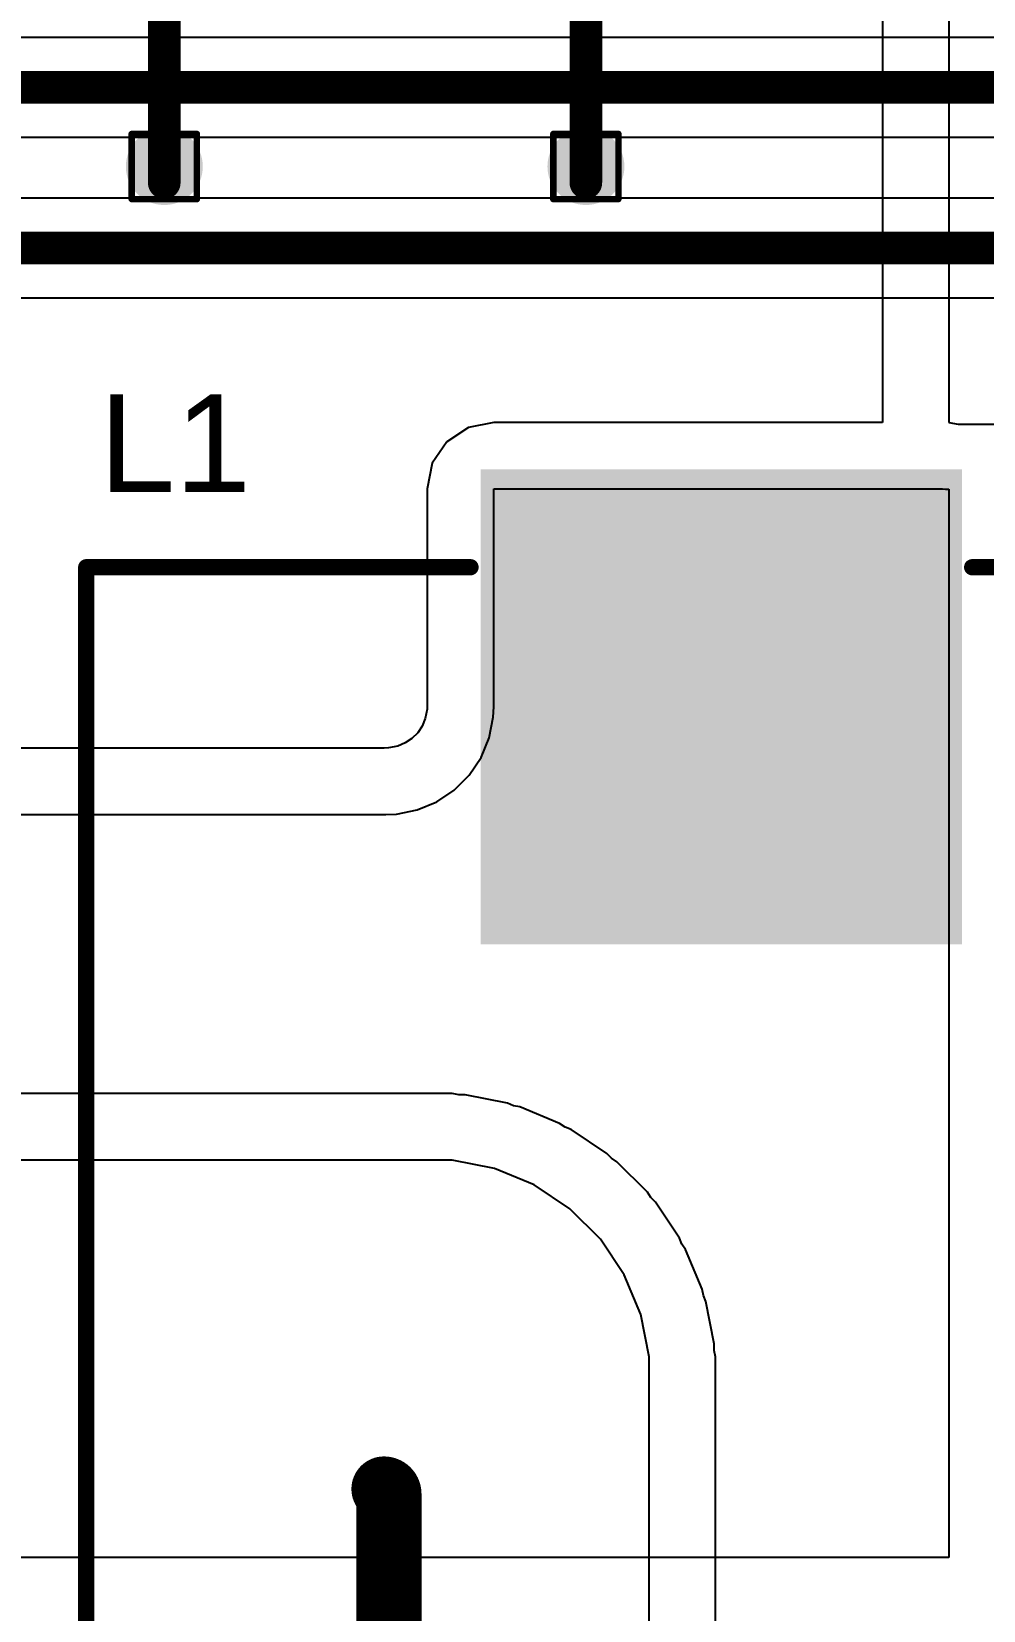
# Model space of a CAD drawing. Header units: inches. Extents: x -40 to 219, y 2 to 133.
# Drawn here: x 17.97 to 25.39, y 43.13 to 55.44 of the extents above; entities that cross this region are included whole.
import ezdxf

# ---------------------------------------------------------------- set-up
doc = ezdxf.new("R2010")
doc.units = ezdxf.units.IN
for name, color, linetype in [('Bottom Layer', 5, 'Continuous'), ('Drill Drawing', 1, 'Continuous'), ('Top Layer', 1, 'Continuous'), ('Top Overlay', 2, 'Continuous'), ('Top Paste', 8, 'Continuous'), ('Top Solder', 216, 'Continuous'), ('Via Holes', 16, 'Continuous')]:
    doc.layers.add(name, color=color, linetype=linetype)
doc.styles.add('Arial', font='', dxfattribs={"height": 0.2})
doc.styles.get('Arial').set_extended_font_data('Arial')

# ---------------------------------------------------------------- blocks, each defined once
blk = doc.blocks.new('MDA1040_470M_146')
at = {"layer": 'Top Layer'}
blk.add_hatch(color=1, dxfattribs=at).paths.add_polyline_path([(2.725, 1.775), (6.225, 1.775), (6.225, -1.775), (2.725, -1.775)])
at = {"layer": 'Top Paste'}
blk.add_hatch(color=8, dxfattribs=at).paths.add_polyline_path([(2.725, 1.775), (6.225, 1.775), (6.225, -1.775), (2.725, -1.775)])
at = {"layer": 'Top Solder'}
blk.add_hatch(color=216, dxfattribs=at).paths.add_polyline_path([(2.623, 1.877), (6.327, 1.877), (6.327, -1.877), (2.623, -1.877)])
at = {"layer": 'Top Overlay'}
for points in [[(-0.547, 4.953, 0.127, 0.127, 0), (-5.563, 4.953, 0.127, 0.127, 0)], [(-0.547, 4.953, 0.127, 0.127, 0), (5.563, 4.953, 0.127, 0.127, 0)], [(5.563, 4.953, 0.127, 0.127, 0), (5.563, 1.956, 0.127, 0.127, 0)], [(5.563, -1.956, 0.127, 0.127, 0), (5.563, -4.953, 0.127, 0.127, 0)]]:
    blk.add_lwpolyline(points, format="xyseb", dxfattribs=at)
for points in [[(-0.579, 4.953, 0.0635, 0.0635, 1), (-0.515, 4.953, 0.0635, 0.0635, 1)], [(-0.579, 4.953, 0.0635, 0.0635, 1), (-0.515, 4.953, 0.0635, 0.0635, 1)], [(5.531, 4.953, 0.0635, 0.0635, 1), (5.594, 4.953, 0.0635, 0.0635, 1)], [(5.531, 4.953, 0.0635, 0.0635, 1), (5.594, 4.953, 0.0635, 0.0635, 1)], [(5.531, 1.956, 0.0635, 0.0635, 1), (5.594, 1.956, 0.0635, 0.0635, 1)], [(5.531, -1.956, 0.0635, 0.0635, 1), (5.594, -1.956, 0.0635, 0.0635, 1)]]:
    blk.add_lwpolyline(points, format="xyseb", close=True, dxfattribs=at)

msp = doc.modelspace()

# ---------------------------------------------------------------- hatches: boundary and pattern name
at = {"layer": 'Bottom Layer'}
h = msp.add_hatch(color=5, dxfattribs=at)
edge = h.paths.add_edge_path()
edge.add_arc((19.001, 54.388), 0.3, 0, 360)
h = msp.add_hatch(color=5, dxfattribs=at)
edge = h.paths.add_edge_path()
edge.add_arc((22.289, 54.388), 0.3, 0, 360)
at = {"layer": 'Top Layer'}
h = msp.add_hatch(color=1, dxfattribs=at)
edge = h.paths.add_edge_path()
edge.add_arc((19.001, 54.388), 0.3, 0, 360)
h = msp.add_hatch(color=1, dxfattribs=at)
edge = h.paths.add_edge_path()
edge.add_arc((22.289, 54.388), 0.3, 0, 360)
at = {"layer": 'Via Holes'}
h = msp.add_hatch(color=7, dxfattribs=at)
edge = h.paths.add_edge_path()
edge.add_arc((19.001, 54.388), 0.15, 0, 360)
h = msp.add_hatch(color=7, dxfattribs=at)
edge = h.paths.add_edge_path()
edge.add_arc((22.289, 54.388), 0.15, 0, 360)

# ---------------------------------------------------------------- linework, layer by layer
at = {"layer": 'Bottom Layer'}
for p, q in [((39.795, 55.393), (10.285, 55.393)), ((10.285, 54.616), (39.795, 54.616)), ((33.682, 54.142), (10.272, 54.142)), ((10.272, 53.365), (33.682, 53.365)), ((21.08, 47.159), (14.485, 47.159)), ((21.247, 47.159), (21.08, 47.159)), ((21.297, 47.149), (21.247, 47.159)), ((21.348, 47.149), (21.297, 47.149)), ((21.677, 47.084), (21.348, 47.149)), ((21.724, 47.064), (21.677, 47.084)), ((21.774, 47.055), (21.724, 47.064)), ((22.084, 46.926), (21.774, 47.055)), ((22.126, 46.898), (22.084, 46.926)), ((22.174, 46.878), (22.126, 46.898)), ((22.452, 46.692), (22.174, 46.878)), ((22.488, 46.656), (22.452, 46.692)), ((21.08, 46.641), (14.485, 46.641)), ((21.247, 46.641), (21.08, 46.641)), ((21.576, 46.576), (21.247, 46.641)), ((21.886, 46.448), (21.576, 46.576)), ((22.531, 46.628), (22.488, 46.656)), ((22.768, 46.391), (22.531, 46.628)), ((22.164, 46.261), (21.886, 46.448)), ((22.796, 46.348), (22.768, 46.391)), ((22.832, 46.312), (22.796, 46.348)), ((23.018, 46.033), (22.832, 46.312)), ((22.402, 46.024), (22.164, 46.261)), ((22.588, 45.746), (22.402, 46.024)), ((23.038, 45.986), (23.018, 46.033)), ((23.066, 45.944), (23.038, 45.986)), ((23.195, 45.634), (23.066, 45.944)), ((22.716, 45.436), (22.588, 45.746)), ((23.205, 45.584), (23.195, 45.634)), ((23.224, 45.537), (23.205, 45.584)), ((22.781, 45.107), (22.716, 45.436)), ((23.289, 45.208), (23.224, 45.537)), ((23.289, 45.157), (23.289, 45.208)), ((22.781, 44.94), (22.781, 45.107)), ((23.299, 45.107), (23.289, 45.157)), ((23.299, 44.94), (23.299, 45.107)), ((22.781, 38.638), (22.781, 44.94)), ((23.299, 38.638), (23.299, 44.94))]:
    msp.add_line(p, q, dxfattribs=at)
for points in [[(9.89, 55.005, 0.254, 0.254, 0), (39.795, 55.005, 0.254, 0.254, 0)], [(9.877, 53.753, 0.254, 0.254, 0), (29.669, 53.753, 0.254, 0.254, 0)], [(20.714, 44.076, 0.508, 0.508, -0.414214), (20.753, 44.036, 0.508, 0.508, 0)], [(20.753, 34.418, 0.508, 0.508, 0), (20.753, 44.036, 0.508, 0.508, 0)]]:
    msp.add_lwpolyline(points, format="xyseb", dxfattribs=at)
for points in [[(20.587, 44.076, 0.254, 0.254, 1), (20.841, 44.076, 0.254, 0.254, 1)], [(20.626, 44.036, 0.254, 0.254, 1), (20.88, 44.036, 0.254, 0.254, 1)], [(20.626, 44.036, 0.254, 0.254, 1), (20.88, 44.036, 0.254, 0.254, 1)]]:
    msp.add_lwpolyline(points, format="xyseb", close=True, dxfattribs=at)
at = {"layer": 'Drill Drawing'}
for points in [[(18.747, 54.642, 0.0508, 0.0508, 0), (19.255, 54.642, 0.0508, 0.0508, 0)], [(18.747, 54.134, 0.0508, 0.0508, 0), (18.747, 54.642, 0.0508, 0.0508, 0)], [(19.255, 54.134, 0.0508, 0.0508, 0), (19.255, 54.642, 0.0508, 0.0508, 0)], [(22.035, 54.642, 0.0508, 0.0508, 0), (22.543, 54.642, 0.0508, 0.0508, 0)], [(22.035, 54.134, 0.0508, 0.0508, 0), (22.035, 54.642, 0.0508, 0.0508, 0)], [(22.543, 54.134, 0.0508, 0.0508, 0), (22.543, 54.642, 0.0508, 0.0508, 0)], [(18.747, 54.134, 0.0508, 0.0508, 0), (19.255, 54.134, 0.0508, 0.0508, 0)], [(22.035, 54.134, 0.0508, 0.0508, 0), (22.543, 54.134, 0.0508, 0.0508, 0)]]:
    msp.add_lwpolyline(points, format="xyseb", dxfattribs=at)
for points in [[(18.734, 54.642, 0.0254, 0.0254, 1), (18.759, 54.642, 0.0254, 0.0254, 1)], [(18.734, 54.642, 0.0254, 0.0254, 1), (18.759, 54.642, 0.0254, 0.0254, 1)], [(19.242, 54.642, 0.0254, 0.0254, 1), (19.267, 54.642, 0.0254, 0.0254, 1)], [(19.242, 54.642, 0.0254, 0.0254, 1), (19.267, 54.642, 0.0254, 0.0254, 1)], [(22.022, 54.642, 0.0254, 0.0254, 1), (22.047, 54.642, 0.0254, 0.0254, 1)], [(22.022, 54.642, 0.0254, 0.0254, 1), (22.047, 54.642, 0.0254, 0.0254, 1)], [(22.53, 54.642, 0.0254, 0.0254, 1), (22.555, 54.642, 0.0254, 0.0254, 1)], [(22.53, 54.642, 0.0254, 0.0254, 1), (22.555, 54.642, 0.0254, 0.0254, 1)], [(18.734, 54.134, 0.0254, 0.0254, 1), (18.759, 54.134, 0.0254, 0.0254, 1)], [(18.734, 54.134, 0.0254, 0.0254, 1), (18.759, 54.134, 0.0254, 0.0254, 1)], [(19.242, 54.134, 0.0254, 0.0254, 1), (19.267, 54.134, 0.0254, 0.0254, 1)], [(19.242, 54.134, 0.0254, 0.0254, 1), (19.267, 54.134, 0.0254, 0.0254, 1)], [(22.022, 54.134, 0.0254, 0.0254, 1), (22.047, 54.134, 0.0254, 0.0254, 1)], [(22.022, 54.134, 0.0254, 0.0254, 1), (22.047, 54.134, 0.0254, 0.0254, 1)], [(22.53, 54.134, 0.0254, 0.0254, 1), (22.555, 54.134, 0.0254, 0.0254, 1)], [(22.53, 54.134, 0.0254, 0.0254, 1), (22.555, 54.134, 0.0254, 0.0254, 1)]]:
    msp.add_lwpolyline(points, format="xyseb", close=True, dxfattribs=at)
at = {"layer": 'Top Layer'}
for p, q in [((24.602, 58.869), (24.602, 52.393)), ((25.12, 58.882), (25.12, 52.393)), ((21.372, 52.354), (21.204, 52.242)), ((21.57, 52.393), (21.372, 52.354)), ((24.602, 52.393), (21.57, 52.393)), ((25.12, 52.393), (25.193, 52.379)), ((25.193, 52.379), (28.657, 52.379)), ((21.204, 52.242), (21.091, 52.074)), ((21.091, 52.074), (21.052, 51.875)), ((21.052, 51.875), (21.052, 50.189)), ((21.57, 50.176), (21.57, 51.875)), ((21.57, 51.875), (25.069, 51.875)), ((25.069, 51.875), (25.092, 51.871)), ((25.092, 51.871), (25.12, 51.871)), ((25.12, 51.871), (25.12, 43.543)), ((21.05, 50.157), (21.036, 50.083)), ((21.052, 50.189), (21.05, 50.157)), ((21.566, 50.094), (21.57, 50.176)), ((21.012, 50.025), (20.977, 49.973)), ((21.036, 50.083), (21.012, 50.025)), ((21.534, 49.932), (21.566, 50.094)), ((20.822, 49.869), (20.748, 49.855)), ((20.88, 49.893), (20.822, 49.869)), ((20.932, 49.928), (20.88, 49.893)), ((20.977, 49.973), (20.932, 49.928)), ((21.471, 49.78), (21.534, 49.932)), ((20.716, 49.853), (11.405, 49.853)), ((20.748, 49.855), (20.716, 49.853)), ((21.379, 49.643), (21.471, 49.78)), ((21.262, 49.526), (21.379, 49.643)), ((21.125, 49.434), (21.262, 49.526)), ((20.811, 49.339), (20.973, 49.371)), ((20.973, 49.371), (21.125, 49.434)), ((11.405, 49.335), (20.729, 49.335)), ((20.729, 49.335), (20.811, 49.339)), ((25.12, 43.543), (11.438, 43.543))]:
    msp.add_line(p, q, dxfattribs=at)
for points in [[(19.001, 54.388, 0.254, 0.254, 0), (19.001, 59.538, 0.254, 0.254, 0)], [(22.289, 54.388, 0.254, 0.254, 0), (22.289, 57.5, 0.254, 0.254, 0)], [(19.001, 54.261, 0.254, 0.254, 0), (19.001, 54.388, 0.254, 0.254, 0)], [(22.289, 54.261, 0.254, 0.254, 0), (22.289, 54.388, 0.254, 0.254, 0)]]:
    msp.add_lwpolyline(points, format="xyseb", dxfattribs=at)
for points in [[(18.937, 54.388, 0.127, 0.127, 1), (19.064, 54.388, 0.127, 0.127, 1)], [(18.937, 54.388, 0.127, 0.127, 1), (19.064, 54.388, 0.127, 0.127, 1)], [(22.225, 54.388, 0.127, 0.127, 1), (22.352, 54.388, 0.127, 0.127, 1)], [(22.225, 54.388, 0.127, 0.127, 1), (22.352, 54.388, 0.127, 0.127, 1)], [(18.937, 54.261, 0.127, 0.127, 1), (19.064, 54.261, 0.127, 0.127, 1)], [(22.225, 54.261, 0.127, 0.127, 1), (22.352, 54.261, 0.127, 0.127, 1)]]:
    msp.add_lwpolyline(points, format="xyseb", close=True, dxfattribs=at)

# ---------------------------------------------------------------- block references
at = {"rotation": 90}
msp.add_blockref('MDA1040_470M_146', (23.345, 45.701), dxfattribs=at)

# ---------------------------------------------------------------- texts
at = {"layer": 'Top Overlay', "style": 'Arial'}
msp.add_text('L1', height=0.762, dxfattribs=at).set_placement((18.493, 51.849))

doc.saveas('drawing.dxf')
